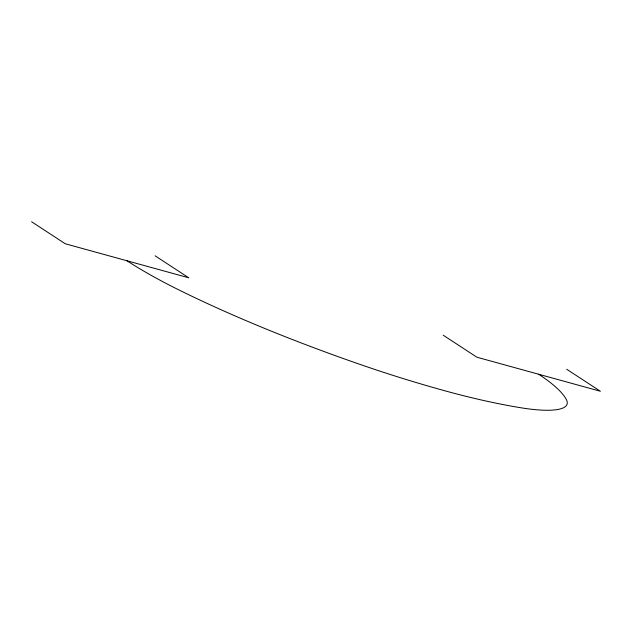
<?xml version="1.0" encoding="UTF-8"?>
<svg xmlns="http://www.w3.org/2000/svg" width="632" height="632" viewBox="0 0 632 632"><rect width="100%" height="100%" fill="white"/><g stroke="black" fill="none" stroke-linecap="round" stroke-linejoin="round"><path stroke-width="0.95" d="M566.714 369.262L600.4 391.263L476.915 357.222L443.229 335.221M155.085 255.802L188.77 277.803L65.286 243.77L31.6 221.761M127.024 260.787A300.8 65.617 16.9 0 0 181.811 291.368A454.432 99.129 16.9 0 0 362.436 365.233A300.8 65.617 16.9 0 0 445.118 390.86A192.065 41.894 16.9 0 0 520.065 407.632A91.079 19.869 16.9 0 0 566.28 399.424A192.065 41.894 16.9 0 0 538.654 374.247"/></g></svg>
